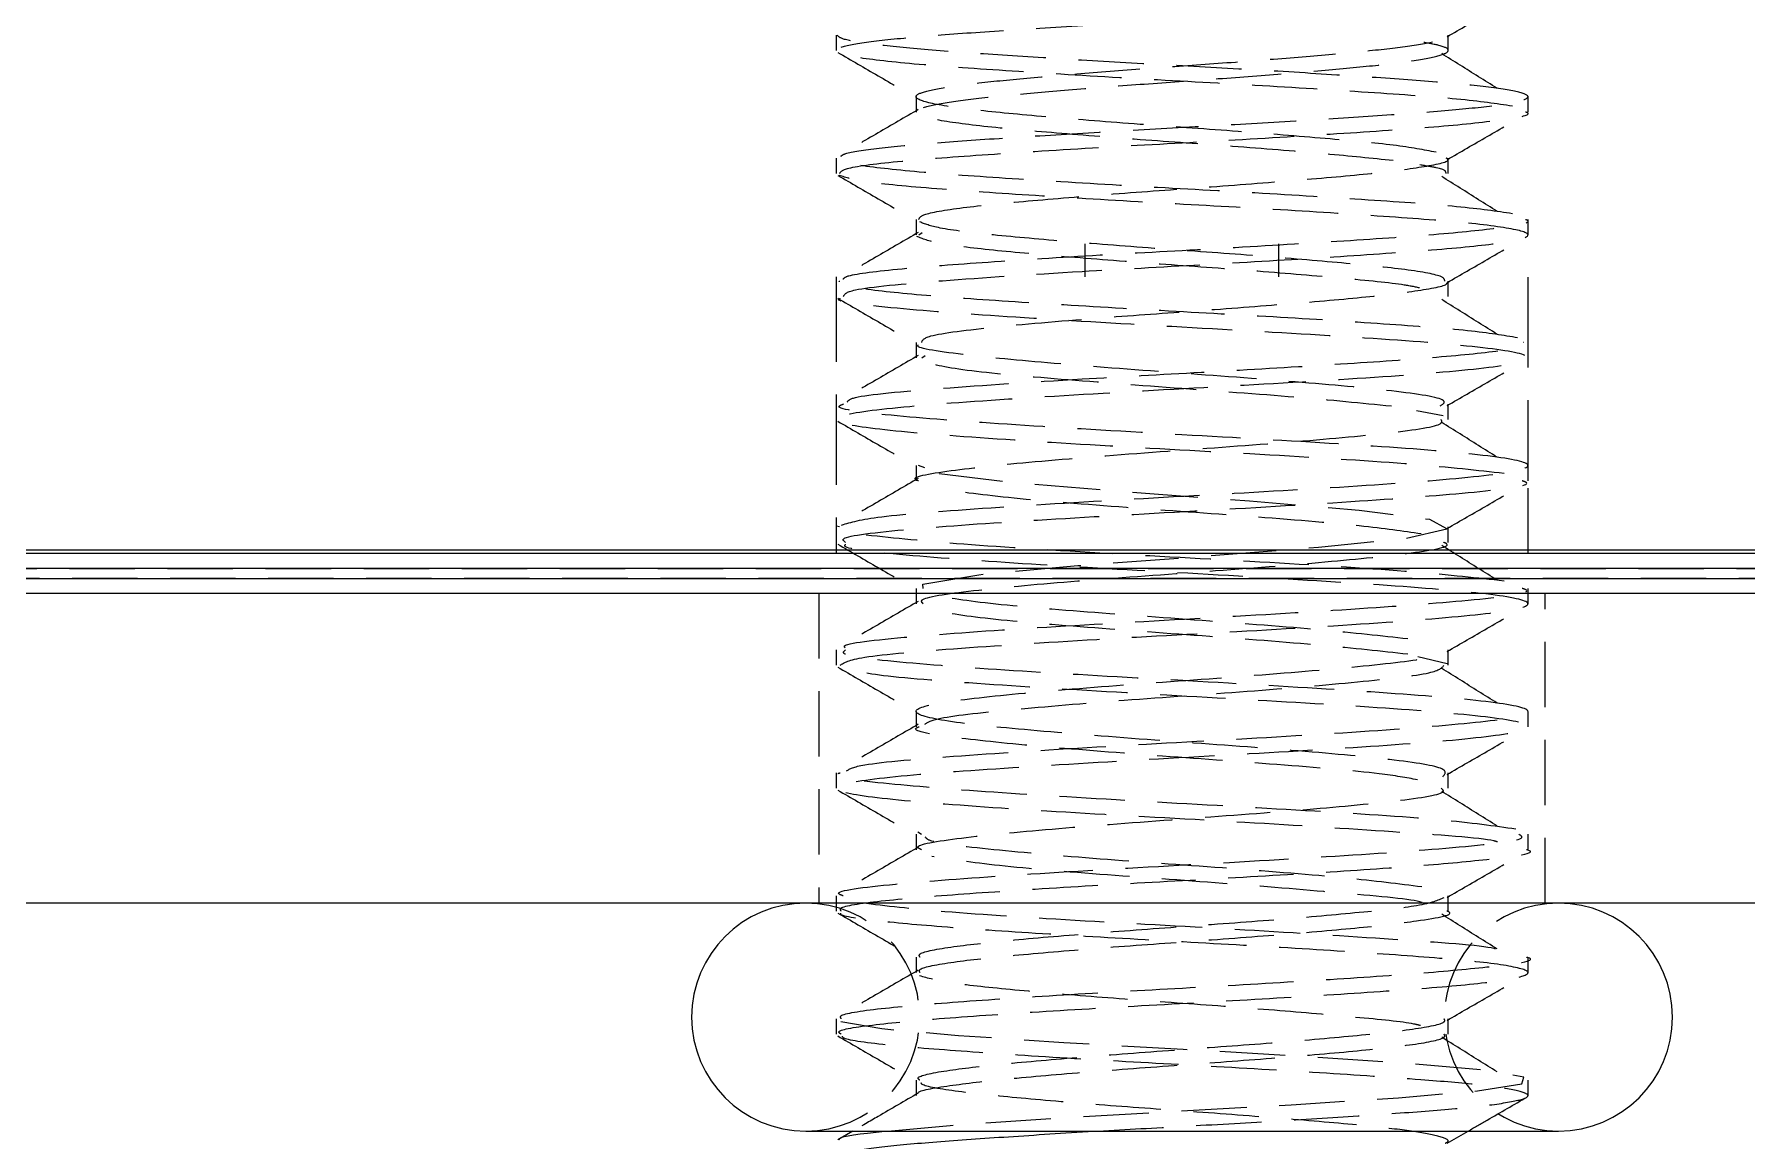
# Model space of a CAD drawing. Header units: feet. Extents: x 873 to 1463, y 2730 to 2935.
# Drawn here: x 1298.83 to 1305.38, y 2841.57 to 2845.8 of the extents above; entities that cross this region are included whole.
import ezdxf

# ---------------------------------------------------------------- set-up
doc = ezdxf.new("R2010")
doc.units = ezdxf.units.FT
doc.header["$MEASUREMENT"] = 0
doc.linetypes.add('HIDDEN', pattern=[0.375, 0.25, -0.125])

msp = doc.modelspace()

# ---------------------------------------------------------------- linework, layer by layer
at = {"color": 7, "linetype": 'HIDDEN', "lineweight": 0}
for p, q in [((1301.8936, 2845.7999), (1301.8936, 2845.7412)), ((1304.2341, 2845.7411), (1304.2341, 2845.7999)), ((1302.1991, 2845.5647), (1302.1991, 2845.5059)), ((1304.5396, 2845.506), (1304.5396, 2845.5648)), ((1301.8936, 2845.3296), (1301.8936, 2845.2708)), ((1304.2341, 2845.2707), (1304.2341, 2845.3295)), ((1302.1991, 2845.0943), (1302.1991, 2845.0355)), ((1304.5396, 2845.0356), (1304.5396, 2845.0944)), ((1302.2097, 2845.0356), (1302.2222, 2845.045)), ((1302.8462, 2844.875), (1302.8462, 2845.002)), ((1303.5871, 2844.875), (1303.5871, 2845.002)), ((1301.8936, 2844.875), (1301.8936, 2844.8592)), ((1301.8936, 2844.8592), (1301.8936, 2844.8005)), ((1304.2341, 2844.8003), (1304.2341, 2844.8591)), ((1304.5396, 2844.624), (1304.5396, 2844.875)), ((1301.8936, 2844.8005), (1301.8936, 2844.3888)), ((1302.1991, 2844.6239), (1302.1991, 2844.5651)), ((1304.5396, 2844.5651), (1304.5396, 2844.624)), ((1302.2211, 2844.5652), (1302.2345, 2844.5747)), ((1304.5396, 2844.1535), (1304.5396, 2844.5651)), ((1301.8936, 2844.3888), (1301.8936, 2844.3298)), ((1304.2155, 2844.344), (1304.1133, 2844.3626)), ((1304.2341, 2844.3299), (1304.2341, 2844.3887)), ((1301.8936, 2844.3298), (1301.8936, 2843.9182)), ((1302.1991, 2844.1535), (1302.1991, 2844.0947)), ((1302.2325, 2844.1441), (1302.2092, 2844.1534)), ((1304.5396, 2844.0949), (1304.5396, 2844.1535)), ((1304.5396, 2843.8166), (1304.5396, 2844.0949)), ((1301.8936, 2843.9182), (1301.8936, 2843.8595)), ((1301.9066, 2843.9182), (1301.8951, 2843.9218)), ((1304.2341, 2843.8595), (1304.2341, 2843.9183)), ((1301.8936, 2843.8595), (1301.8936, 2843.8166)), ((1296.3369, 2843.76), (1310.0964, 2843.76)), ((1310.0964, 2843.7211), (1296.3369, 2843.7211)), ((1302.1991, 2843.6831), (1302.1991, 2843.6243)), ((1304.5396, 2843.6242), (1304.5396, 2843.6832)), ((1301.8274, 2843.6645), (1301.8274, 2842.4791)), ((1304.6058, 2842.4791), (1304.6058, 2843.6645)), ((1301.8936, 2843.4479), (1301.8936, 2843.3892)), ((1304.2305, 2843.3952), (1304.1181, 2843.422)), ((1304.2341, 2843.3891), (1304.2341, 2843.4479)), ((1302.1991, 2843.2127), (1302.1991, 2843.1539)), ((1304.5396, 2843.1539), (1304.5396, 2843.2126)), ((1301.8936, 2842.9776), (1301.8936, 2842.9186)), ((1304.2341, 2842.9187), (1304.2341, 2842.9775)), ((1302.1991, 2842.7423), (1302.1991, 2842.6835)), ((1302.2202, 2842.7422), (1302.2065, 2842.7511)), ((1304.5396, 2842.6835), (1304.5396, 2842.7423)), ((1301.8936, 2842.507), (1301.8936, 2842.4483)), ((1304.2341, 2842.4483), (1304.2341, 2842.5071)), ((1302.1991, 2842.2719), (1302.1991, 2842.2131)), ((1304.5396, 2842.2131), (1304.5396, 2842.2719)), ((1301.8936, 2842.0367), (1301.8936, 2841.9778)), ((1304.2341, 2841.9779), (1304.2341, 2842.0367)), ((1302.1991, 2841.8015), (1302.1991, 2841.7427)), ((1304.5396, 2841.7426), (1304.5396, 2841.8014))]:
    msp.add_line(p, q, dxfattribs=at)
at = {"color": 6}
msp.add_line((1194.7133, 2843.8304), (1411.7199, 2843.8304), dxfattribs=at)
at = {"color": 7, "linetype": 'Continuous', "lineweight": 15}
for p, q in [((1296.3369, 2843.8304), (1310.0964, 2843.8304)), ((1310.0964, 2843.8166), (1296.3369, 2843.8166)), ((1310.0964, 2843.76), (1296.3369, 2843.76)), ((1296.3369, 2843.7211), (1310.0964, 2843.7211)), ((1294.474, 2843.6645), (1311.9592, 2843.6645)), ((1310.3927, 2842.4791), (1296.0405, 2842.4791)), ((1301.7772, 2841.607), (1304.6561, 2841.607)), ((1301.9578, 2841.607), (1301.9001, 2841.5735)), ((1304.2304, 2841.5601), (1304.3111, 2841.607))]:
    msp.add_line(p, q, dxfattribs=at)
at = {"color": 7, "linetype": 'HIDDEN', "lineweight": 0, "flags": 128}
for points in [[(1302.2266, 2843.6831), (1302.2255, 2843.6999), (1302.4391, 2843.7358), (1302.8185, 2843.7706), (1303.2839, 2843.8055), (1303.7384, 2843.8413), (1304.0753, 2843.8756), (1304.2297, 2843.9116), (1304.1637, 2843.9463), (1303.8938, 2843.9812), (1303.4744, 2844.017), (1303.0047, 2844.0514), (1302.5746, 2844.0873), (1302.2878, 2844.122), (1302.2878, 2844.122)], [(1302.0919, 2841.607), (1302.3293, 2841.6287), (1302.7236, 2841.6553), (1303.1779, 2841.6818), (1303.6344, 2841.7078), (1304.0443, 2841.7347), (1304.3471, 2841.7603), (1304.5157, 2841.7875), (1304.5232, 2841.813), (1304.3693, 2841.8401), (1304.0776, 2841.8658), (1303.676, 2841.8926), (1303.2206, 2841.9189), (1302.7649, 2841.9451), (1302.3617, 2841.9719), (1302.0679, 2841.9976), (1301.9113, 2842.0247), (1301.9113, 2842.0247)]]:
    msp.add_lwpolyline(points, dxfattribs=at)
at = {"color": 7, "linetype": 'Continuous', "lineweight": 15}
for centre, start, end in [((1301.7772, 2842.043), 90, 270), ((1304.6561, 2842.043), 270, 90)]:
    msp.add_arc(centre, 0.4361, start, end, dxfattribs=at)
at = {"color": 7, "linetype": 'HIDDEN', "lineweight": 0}
for centre, start, end in [((1301.7772, 2842.043), 270, 90), ((1304.6561, 2842.043), 90, 270)]:
    msp.add_arc(centre, 0.4361, start, end, dxfattribs=at)
for points, knots in [([(1304.4807, 2845.5282), (1304.4191, 2845.5374), (1304.2968, 2845.5555), (1303.9384, 2845.5804), (1303.5047, 2845.6083), (1303.0302, 2845.6331), (1302.5815, 2845.6608), (1302.2089, 2845.6862), (1301.9605, 2845.713), (1301.8744, 2845.7374), (1301.9163, 2845.7586), (1302.0442, 2845.7793), (1302.2536, 2845.7988), (1302.5294, 2845.8179), (1302.8529, 2845.8386), (1303.2018, 2845.858), (1303.5516, 2845.8772), (1303.8782, 2845.8979), (1304.1588, 2845.9173), (1304.3744, 2845.9365), (1304.5096, 2845.9572), (1304.5549, 2845.9765), (1304.508, 2845.9959), (1304.3713, 2846.0166), (1304.1544, 2846.0358), (1303.8728, 2846.0552), (1303.5456, 2846.0759), (1303.1956, 2846.095), (1302.847, 2846.1145), (1302.5241, 2846.1352), (1302.2493, 2846.1543), (1302.0412, 2846.1738), (1301.9149, 2846.1945), (1301.8789, 2846.2136), (1301.9351, 2846.2332), (1302.0805, 2846.2538), (1302.3047, 2846.2728), (1302.5919, 2846.2925), (1302.9225, 2846.3131), (1303.2735, 2846.3321), (1303.6206, 2846.3518), (1303.9395, 2846.3725), (1304.2084, 2846.3914), (1304.4088, 2846.4111), (1304.5262, 2846.4318), (1304.5528, 2846.4506), (1304.4873, 2846.4705), (1304.3333, 2846.4911), (1304.1019, 2846.5099), (1303.8094, 2846.5298), (1303.4755, 2846.5504), (1303.1239, 2846.5692), (1302.7784, 2846.5891), (1302.464, 2846.6097), (1302.2, 2846.6285), (1302.0126, 2846.6484), (1301.9138, 2846.6644), (1301.9104, 2846.6728), (1301.9096, 2846.6747)], [0, 0, 0, 0, 0.02315, 0.045863, 0.069054, 0.091764, 0.114919, 0.13772, 0.160763, 0.18374, 0.200846, 0.218298, 0.235493, 0.252612, 0.270064, 0.287245, 0.304377, 0.321831, 0.338997, 0.356143, 0.373597, 0.390748, 0.40791, 0.425363, 0.4425, 0.459676, 0.477129, 0.494252, 0.511442, 0.528894, 0.546005, 0.563209, 0.58066, 0.597758, 0.614976, 0.632425, 0.649512, 0.666743, 0.68419, 0.701266, 0.71851, 0.735954, 0.753021, 0.770278, 0.787719, 0.804776, 0.822045, 0.839483, 0.856532, 0.873812, 0.891247, 0.908288, 0.92558, 0.94301, 0.960045, 0.977348, 0.994773, 1, 1, 1, 1]), ([(1304.2304, 2845.7938), (1304.2814, 2845.8234), (1304.3835, 2845.8827), (1304.4856, 2845.9419), (1304.5366, 2845.9715)], [0, 0, 0, 0, 0.499893, 1, 1, 1, 1]), ([(1301.9115, 2845.337), (1301.9156, 2845.3403), (1301.9278, 2845.3502), (1302.047, 2845.3677), (1302.2528, 2845.3871), (1302.5296, 2845.4063), (1302.8529, 2845.427), (1303.2018, 2845.4464), (1303.5516, 2845.4656), (1303.8782, 2845.4863), (1304.1588, 2845.5057), (1304.3744, 2845.5249), (1304.5096, 2845.5456), (1304.5549, 2845.5649), (1304.508, 2845.5842), (1304.3713, 2845.6049), (1304.1544, 2845.6242), (1303.8728, 2845.6436), (1303.5456, 2845.6643), (1303.1956, 2845.6834), (1302.847, 2845.7029), (1302.5242, 2845.7236), (1302.249, 2845.7427), (1302.0426, 2845.7622), (1301.9143, 2845.7822), (1301.9031, 2845.7943), (1301.8979, 2845.7999)], [0, 0, 0, 0, 0.022223, 0.065415, 0.107973, 0.150343, 0.193539, 0.236062, 0.278465, 0.321662, 0.364149, 0.406587, 0.449785, 0.492234, 0.534709, 0.577907, 0.620321, 0.662832, 0.706028, 0.748408, 0.790956, 0.834149, 0.876498, 0.919079, 0.96227, 1, 1, 1, 1]), ([(1304.1888, 2845.3518), (1304.1414, 2845.3609), (1304.0474, 2845.3791), (1303.7717, 2845.404), (1303.4382, 2845.4319), (1303.0732, 2845.4567), (1302.7282, 2845.4844), (1302.4416, 2845.5098), (1302.2506, 2845.5366), (1302.1844, 2845.561), (1302.2166, 2845.5822), (1302.3149, 2845.6029), (1302.476, 2845.6223), (1302.6881, 2845.6415), (1302.9369, 2845.6622), (1303.2052, 2845.6816), (1303.4743, 2845.7008), (1303.7253, 2845.7215), (1303.9414, 2845.7409), (1304.1062, 2845.7601), (1304.2139, 2845.7808), (1304.2272, 2845.7936), (1304.2338, 2845.7999)], [0, 0, 0, 0, 0.059272, 0.117421, 0.176798, 0.234939, 0.294224, 0.352599, 0.411594, 0.470421, 0.514216, 0.558898, 0.602921, 0.646748, 0.691433, 0.735419, 0.779281, 0.823968, 0.867916, 0.911814, 0.956502, 1, 1, 1, 1]), ([(1301.9, 2845.734), (1301.9513, 2845.7043), (1302.0538, 2845.6448), (1302.1563, 2845.5852), (1302.2075, 2845.5554)], [0, 0, 0, 0, 0.500298, 1, 1, 1, 1]), ([(1304.0238, 2845.32), (1303.9423, 2845.3284), (1303.7777, 2845.3453), (1303.4366, 2845.3731), (1303.0736, 2845.398), (1302.7281, 2845.4256), (1302.4417, 2845.451), (1302.2506, 2845.4778), (1302.1844, 2845.5022), (1302.2166, 2845.5234), (1302.3149, 2845.5441), (1302.476, 2845.5635), (1302.6881, 2845.5827), (1302.9369, 2845.6034), (1303.2052, 2845.6228), (1303.4742, 2845.642), (1303.7254, 2845.6627), (1303.9412, 2845.6821), (1304.1069, 2845.7013), (1304.2114, 2845.722), (1304.2442, 2845.7413), (1304.2194, 2845.7583), (1304.1562, 2845.7695), (1304.1313, 2845.7739)], [0, 0, 0, 0, 0.057364, 0.11594, 0.173296, 0.231781, 0.289368, 0.347567, 0.4056, 0.448803, 0.492882, 0.536311, 0.579547, 0.623628, 0.667021, 0.71029, 0.754374, 0.797729, 0.841034, 0.885119, 0.928436, 0.971779, 1, 1, 1, 1]), ([(1304.4217, 2845.5967), (1304.3744, 2845.6262), (1304.2796, 2845.6853), (1304.1856, 2845.7444), (1304.1386, 2845.7739)], [0, 0, 0, 0, 0.500047, 1, 1, 1, 1]), ([(1302.2075, 2845.5153), (1302.1563, 2845.4855), (1302.0539, 2845.426), (1301.9514, 2845.3665), (1301.9001, 2845.3367)], [0, 0, 0, 0, 0.499708, 1, 1, 1, 1]), ([(1301.9073, 2845.2708), (1301.9113, 2845.2775), (1301.9205, 2845.2927), (1302.1248, 2845.3184), (1302.4617, 2845.3432), (1302.8938, 2845.371), (1303.3669, 2845.396), (1303.8189, 2845.4234), (1304.2023, 2845.4492), (1304.4492, 2845.4757), (1304.5584, 2845.4949), (1304.5329, 2845.5048), (1304.5298, 2845.506)], [0, 0, 0, 0, 0.086822, 0.199947, 0.310777, 0.423979, 0.534946, 0.647847, 0.759409, 0.87164, 0.984083, 1, 1, 1, 1]), ([(1304.2304, 2845.3234), (1304.2814, 2845.353), (1304.3835, 2845.4123), (1304.4856, 2845.4715), (1304.5366, 2845.5011)], [0, 0, 0, 0, 0.499893, 1, 1, 1, 1]), ([(1304.4807, 2845.1166), (1304.4191, 2845.1257), (1304.2969, 2845.1439), (1303.9384, 2845.1688), (1303.5047, 2845.1967), (1303.03, 2845.2215), (1302.5821, 2845.2492), (1302.2068, 2845.2746), (1301.9687, 2845.3014), (1301.8771, 2845.3198), (1301.8961, 2845.329), (1301.8973, 2845.3296)], [0, 0, 0, 0, 0.124932, 0.247508, 0.372662, 0.495221, 0.62018, 0.74323, 0.867582, 0.991582, 1, 1, 1, 1]), ([(1302.2095, 2845.0944), (1302.2126, 2845.101), (1302.2197, 2845.1163), (1302.3769, 2845.142), (1302.636, 2845.1668), (1302.9684, 2845.1946), (1303.3322, 2845.2196), (1303.6798, 2845.247), (1303.9747, 2845.2727), (1304.1645, 2845.2993), (1304.2485, 2845.3185), (1304.229, 2845.3283), (1304.2267, 2845.3295)], [0, 0, 0, 0, 0.087229, 0.200358, 0.311184, 0.42439, 0.535353, 0.648258, 0.759818, 0.87205, 0.984495, 1, 1, 1, 1]), ([(1301.9, 2845.2636), (1301.9513, 2845.2339), (1302.0538, 2845.1744), (1302.1563, 2845.1148), (1302.2075, 2845.085)], [0, 0, 0, 0, 0.500297, 1, 1, 1, 1]), ([(1301.9222, 2844.8005), (1301.9254, 2844.8088), (1301.9328, 2844.8287), (1302.2731, 2844.8605), (1302.7722, 2844.8935), (1303.2945, 2844.9219), (1303.7543, 2844.9487), (1304.1486, 2844.9752), (1304.4289, 2845.001), (1304.5597, 2845.0283), (1304.5261, 2845.0533), (1304.3324, 2845.0812), (1304.0006, 2845.106), (1303.5746, 2845.1337), (1303.1028, 2845.1589), (1302.6454, 2845.1861), (1302.261, 2845.2121), (1301.9862, 2845.2378), (1301.9315, 2845.2551), (1301.9049, 2845.2635)], [0, 0, 0, 0, 0.054405, 0.130093, 0.20602, 0.262608, 0.319802, 0.376826, 0.433575, 0.490954, 0.547383, 0.604929, 0.661271, 0.718793, 0.775282, 0.832588, 0.889455, 0.946359, 1, 1, 1, 1]), ([(1304.2265, 2845.2708), (1304.2257, 2845.2781), (1304.2244, 2845.2887), (1304.1494, 2845.2998), (1304.1262, 2845.3033)], [0, 0, 0, 0, 0.690257, 1, 1, 1, 1]), ([(1304.4217, 2845.1263), (1304.3744, 2845.1558), (1304.2796, 2845.2149), (1304.1856, 2845.274), (1304.1386, 2845.3035)], [0, 0, 0, 0, 0.500047, 1, 1, 1, 1]), ([(1301.9203, 2844.8667), (1301.924, 2844.8709), (1301.9353, 2844.8837), (1302.127, 2844.9068), (1302.4611, 2844.9316), (1302.894, 2844.9594), (1303.3669, 2844.9844), (1303.819, 2845.0118), (1304.2023, 2845.0375), (1304.4492, 2845.0641), (1304.5584, 2845.0833), (1304.5329, 2845.0932), (1304.5298, 2845.0944)], [0, 0, 0, 0, 0.056353, 0.173253, 0.287781, 0.40476, 0.519429, 0.636098, 0.751381, 0.867357, 0.983552, 1, 1, 1, 1]), ([(1304.2214, 2844.8591), (1304.2205, 2844.8651), (1304.2185, 2844.8797), (1304.072, 2844.9048), (1303.8203, 2844.9296), (1303.4917, 2844.9573), (1303.1291, 2844.9825), (1302.7773, 2845.0097), (1302.4819, 2845.0357), (1302.274, 2845.0609), (1302.2328, 2845.0776), (1302.2135, 2845.0854)], [0, 0, 0, 0, 0.081716, 0.199406, 0.314623, 0.432262, 0.547781, 0.664978, 0.781273, 0.897644, 1, 1, 1, 1]), ([(1302.2075, 2845.0449), (1302.1563, 2845.0151), (1302.0539, 2844.9555), (1301.9514, 2844.8961), (1301.9001, 2844.8663)], [0, 0, 0, 0, 0.499708, 1, 1, 1, 1]), ([(1304.1246, 2844.833), (1304.1041, 2844.8372), (1304.0403, 2844.8504), (1303.8155, 2844.8708), (1303.493, 2844.8985), (1303.1288, 2844.9237), (1302.7775, 2844.9509), (1302.4814, 2844.9769), (1302.2667, 2845.0032), (1302.2237, 2845.0211), (1302.2021, 2845.03)], [0, 0, 0, 0, 0.062931, 0.195342, 0.330537, 0.463295, 0.597982, 0.731632, 0.865369, 1, 1, 1, 1]), ([(1304.2304, 2844.853), (1304.2814, 2844.8826), (1304.3835, 2844.9419), (1304.4856, 2845.0011), (1304.5366, 2845.0307)], [0, 0, 0, 0, 0.499893, 1, 1, 1, 1]), ([(1304.5, 2844.6421), (1304.4462, 2844.6512), (1304.3396, 2844.6694), (1303.9987, 2844.6944), (1303.5752, 2844.7221), (1303.1023, 2844.7473), (1302.6467, 2844.7745), (1302.2564, 2844.8005), (1301.9974, 2844.8267), (1301.8794, 2844.8468), (1301.9031, 2844.8574), (1301.9073, 2844.8592)], [0, 0, 0, 0, 0.122796, 0.243024, 0.365769, 0.48631, 0.608595, 0.729942, 0.851369, 0.973603, 1, 1, 1, 1]), ([(1304.4482, 2844.1227), (1304.3462, 2844.1343), (1304.1415, 2844.1575), (1303.5636, 2844.1936), (1302.9287, 2844.2275), (1302.3521, 2844.2639), (1301.9639, 2844.2983), (1301.8455, 2844.3333), (1302.0243, 2844.3693), (1302.4614, 2844.4032), (1303.061, 2844.4397), (1303.6949, 2844.474), (1304.2252, 2844.509), (1304.5369, 2844.545), (1304.5635, 2844.5789), (1304.2989, 2844.6154), (1303.799, 2844.6497), (1303.176, 2844.6848), (1302.5537, 2844.7207), (1302.1042, 2844.7545), (1301.8817, 2844.78), (1301.9074, 2844.7924), (1301.909, 2844.7932)], [0, 0, 0, 0, 0.052332, 0.105069, 0.157129, 0.209958, 0.262165, 0.314526, 0.367238, 0.419303, 0.472143, 0.52433, 0.576722, 0.629407, 0.681477, 0.734328, 0.786495, 0.838919, 0.891575, 0.943653, 0.996511, 1, 1, 1, 1]), ([(1301.9, 2844.7932), (1301.9513, 2844.7635), (1302.0538, 2844.704), (1302.1563, 2844.6444), (1302.2075, 2844.6146)], [0, 0, 0, 0, 0.500298, 1, 1, 1, 1]), ([(1302.221, 2844.624), (1302.2234, 2844.6323), (1302.2291, 2844.6522), (1302.491, 2844.6841), (1302.8748, 2844.7171), (1303.2767, 2844.7455), (1303.6295, 2844.7723), (1303.9357, 2844.7988), (1304.1402, 2844.8245), (1304.2377, 2844.8434), (1304.2279, 2844.8525), (1304.2275, 2844.8529)], [0, 0, 0, 0, 0.110577, 0.263822, 0.417553, 0.532123, 0.647924, 0.763379, 0.878275, 0.994453, 1, 1, 1, 1]), ([(1304.4217, 2844.6558), (1304.3744, 2844.6854), (1304.2796, 2844.7445), (1304.1856, 2844.8036), (1304.1386, 2844.8331)], [0, 0, 0, 0, 0.500047, 1, 1, 1, 1]), ([(1301.9362, 2844.3965), (1301.94, 2844.4023), (1301.9514, 2844.4196), (1302.2762, 2844.4489), (1302.7716, 2844.4819), (1303.2948, 2844.5103), (1303.7537, 2844.5371), (1304.1507, 2844.5636), (1304.4214, 2844.5893), (1304.549, 2844.6104), (1304.5277, 2844.6215), (1304.523, 2844.624)], [0, 0, 0, 0, 0.076921, 0.231073, 0.385713, 0.500965, 0.617451, 0.73359, 0.84917, 0.966032, 1, 1, 1, 1]), ([(1304.2039, 2844.3824), (1304.2147, 2844.3891), (1304.244, 2844.4074), (1304.0429, 2844.439), (1303.6661, 2844.4733), (1303.185, 2844.5084), (1302.7064, 2844.5443), (1302.3629, 2844.5781), (1302.1913, 2844.6028), (1302.2078, 2844.6145), (1302.2078, 2844.6146)], [0, 0, 0, 0, 0.089104, 0.24187, 0.392654, 0.544183, 0.696384, 0.846909, 0.999697, 1, 1, 1, 1]), ([(1302.2075, 2844.5745), (1302.1563, 2844.5447), (1302.0539, 2844.4851), (1301.9514, 2844.4257), (1301.9001, 2844.3959)], [0, 0, 0, 0, 0.499708, 1, 1, 1, 1]), ([(1304.0176, 2844.38), (1303.9029, 2844.3915), (1303.6729, 2844.4146), (1303.1814, 2844.4496), (1302.7142, 2844.4855), (1302.3358, 2844.5195), (1302.2506, 2844.5436), (1302.2077, 2844.5557)], [0, 0, 0, 0, 0.198968, 0.398921, 0.599759, 0.798386, 1, 1, 1, 1]), ([(1304.2304, 2844.3826), (1304.2814, 2844.4122), (1304.3835, 2844.4715), (1304.4856, 2844.5307), (1304.5366, 2844.5603)], [0, 0, 0, 0, 0.499893, 1, 1, 1, 1]), ([(1301.9147, 2843.9258), (1301.9501, 2843.9365), (1302.0249, 2843.959), (1302.466, 2843.9916), (1303.0598, 2844.028), (1303.6952, 2844.0624), (1304.2251, 2844.0974), (1304.5369, 2844.1334), (1304.5635, 2844.1673), (1304.2989, 2844.2038), (1303.7991, 2844.2381), (1303.1755, 2844.2732), (1302.5553, 2844.3091), (1302.0982, 2844.3429), (1301.8749, 2844.3709), (1301.9139, 2844.3857), (1301.9222, 2844.3888)], [0, 0, 0, 0, 0.067695, 0.143101, 0.219632, 0.295214, 0.371094, 0.447399, 0.522814, 0.599358, 0.674913, 0.75084, 0.827102, 0.902528, 0.979082, 1, 1, 1, 1]), ([(1304.4217, 2844.1854), (1304.3744, 2844.215), (1304.2796, 2844.2741), (1304.1856, 2844.3332), (1304.1386, 2844.3627)], [0, 0, 0, 0, 0.500047, 1, 1, 1, 1]), ([(1301.9, 2844.3228), (1301.9513, 2844.293), (1302.0538, 2844.2336), (1302.1563, 2844.174), (1302.2075, 2844.1442)], [0, 0, 0, 0, 0.500298, 1, 1, 1, 1]), ([(1302.209, 2844.0947), (1302.2058, 2844.0958), (1302.1702, 2844.1087), (1302.3138, 2844.1342), (1302.6321, 2844.168), (1303.0975, 2844.2045), (1303.5858, 2844.2388), (1303.9862, 2844.2738), (1304.2186, 2844.3049), (1304.2105, 2844.3232), (1304.2075, 2844.3299)], [0, 0, 0, 0, 0.014826, 0.165045, 0.313411, 0.463998, 0.612712, 0.762015, 0.912156, 1, 1, 1, 1]), ([(1302.2075, 2844.1041), (1302.1563, 2844.0743), (1302.0539, 2844.0147), (1301.9514, 2843.9553), (1301.9001, 2843.9255)], [0, 0, 0, 0, 0.499708, 1, 1, 1, 1]), ([(1301.9293, 2843.8595), (1301.9222, 2843.8651), (1301.9005, 2843.8822), (1302.1757, 2843.9124), (1302.6776, 2843.947), (1303.3087, 2843.9817), (1303.9222, 2844.018), (1304.3609, 2844.0517), (1304.567, 2844.0786), (1304.5239, 2844.0926), (1304.5169, 2844.0949)], [0, 0, 0, 0, 0.072698, 0.223189, 0.372123, 0.521204, 0.671584, 0.819961, 0.970498, 1, 1, 1, 1]), ([(1304.2304, 2843.9122), (1304.2814, 2843.9418), (1304.3835, 2844.001), (1304.4856, 2844.0603), (1304.5366, 2844.0899)], [0, 0, 0, 0, 0.499893, 1, 1, 1, 1]), ([(1304.131, 2843.8917), (1304.0615, 2843.9019), (1303.9124, 2843.9237), (1303.4822, 2843.9584), (1302.9978, 2843.9923), (1302.5424, 2844.0287), (1302.3724, 2844.0517), (1302.2878, 2844.0632)], [0, 0, 0, 0, 0.179761, 0.385914, 0.589411, 0.795926, 1, 1, 1, 1]), ([(1304.4482, 2843.7111), (1304.3463, 2843.7226), (1304.1417, 2843.7459), (1303.5627, 2843.782), (1302.9319, 2843.8159), (1302.34, 2843.8523), (1302.1188, 2843.8753), (1302.0089, 2843.8868)], [0, 0, 0, 0, 0.199614, 0.400773, 0.599351, 0.800862, 1, 1, 1, 1]), ([(1304.4217, 2843.715), (1304.3744, 2843.7446), (1304.2796, 2843.8037), (1304.1856, 2843.8628), (1304.1386, 2843.8923)], [0, 0, 0, 0, 0.500047, 1, 1, 1, 1]), ([(1301.9, 2843.8524), (1301.9513, 2843.8226), (1302.0538, 2843.7632), (1302.1563, 2843.7036), (1302.2075, 2843.6738)], [0, 0, 0, 0, 0.500298, 1, 1, 1, 1]), ([(1301.9088, 2843.3892), (1301.9244, 2843.3995), (1301.9578, 2843.4214), (1302.3472, 2843.4544), (1302.9142, 2843.4909), (1303.555, 2843.5247), (1304.1195, 2843.5609), (1304.4891, 2843.5956), (1304.5842, 2843.6302), (1304.3832, 2843.6666), (1303.9287, 2843.7004), (1303.3227, 2843.7367), (1302.6879, 2843.7713), (1302.1877, 2843.806), (1301.9163, 2843.8338), (1301.9274, 2843.8488), (1301.9299, 2843.8521)], [0, 0, 0, 0, 0.066636, 0.142246, 0.218704, 0.294066, 0.370444, 0.446163, 0.521807, 0.598242, 0.673601, 0.75001, 0.82569, 0.901371, 0.977779, 1, 1, 1, 1]), ([(1302.2266, 2843.6244), (1302.2212, 2843.6299), (1302.2046, 2843.647), (1302.4161, 2843.6772), (1302.8021, 2843.7118), (1303.2875, 2843.7465), (1303.7592, 2843.7828), (1304.0966, 2843.8165), (1304.2551, 2843.8434), (1304.222, 2843.8573), (1304.2166, 2843.8596)], [0, 0, 0, 0, 0.0724562, 0.2230023, 0.3719843, 0.5211133, 0.6715476, 0.8199695, 0.9705623, 1, 1, 1, 1]), ([(1301.9287, 2843.4553), (1301.926, 2843.4585), (1301.9133, 2843.4731), (1302.1799, 2843.5008), (1302.6765, 2843.5354), (1303.309, 2843.5701), (1303.9221, 2843.6064), (1304.3609, 2843.6401), (1304.567, 2843.667), (1304.5239, 2843.681), (1304.5169, 2843.6832)], [0, 0, 0, 0, 0.041944, 0.197426, 0.3513, 0.505325, 0.660692, 0.81399, 0.969519, 1, 1, 1, 1]), ([(1302.2075, 2843.6337), (1302.1563, 2843.6039), (1302.0539, 2843.5443), (1301.9514, 2843.4849), (1301.9001, 2843.4551)], [0, 0, 0, 0, 0.499708, 1, 1, 1, 1]), ([(1304.0803, 2843.4899), (1303.9784, 2843.5012), (1303.7733, 2843.5241), (1303.2945, 2843.5602), (1302.816, 2843.5949), (1302.405, 2843.6297), (1302.287, 2843.6536), (1302.2277, 2843.6656)], [0, 0, 0, 0, 0.198549, 0.399875, 0.599275, 0.798674, 1, 1, 1, 1]), ([(1304.2304, 2843.4418), (1304.2814, 2843.4714), (1304.3835, 2843.5306), (1304.4856, 2843.5898), (1304.5366, 2843.6195)], [0, 0, 0, 0, 0.499893, 1, 1, 1, 1]), ([(1304.0803, 2843.4311), (1303.9784, 2843.4424), (1303.7733, 2843.4653), (1303.2945, 2843.5014), (1302.816, 2843.5361), (1302.405, 2843.5709), (1302.287, 2843.5948), (1302.2277, 2843.6068)], [0, 0, 0, 0, 0.198549, 0.399875, 0.599275, 0.798674, 1, 1, 1, 1]), ([(1301.9327, 2842.9853), (1301.9461, 2842.993), (1301.9799, 2843.0124), (1302.3497, 2843.0428), (1302.9135, 2843.0793), (1303.5552, 2843.1131), (1304.1195, 2843.1493), (1304.4892, 2843.184), (1304.5842, 2843.2186), (1304.3832, 2843.2549), (1303.9288, 2843.2888), (1303.3225, 2843.3251), (1302.689, 2843.3597), (1302.1837, 2843.3944), (1301.9031, 2843.4247), (1301.9227, 2843.4421), (1301.9293, 2843.4479)], [0, 0, 0, 0, 0.0499032, 0.1255546, 0.2020547, 0.2774572, 0.3538774, 0.4296374, 0.505323, 0.5817997, 0.6572, 0.7336499, 0.8093718, 0.8850935, 0.9615434, 1, 1, 1, 1]), ([(1304.2137, 2842.9628), (1304.224, 2842.9741), (1304.2446, 2842.997), (1303.9961, 2843.0329), (1303.5942, 2843.0679), (1303.1064, 2843.1023), (1302.6441, 2843.1388), (1302.3045, 2843.1726), (1302.1627, 2843.2087), (1302.2492, 2843.2436), (1302.5445, 2843.2781), (1302.9847, 2843.3145), (1303.4777, 2843.3483), (1303.907, 2843.3845), (1304.1921, 2843.4171), (1304.2099, 2843.4382), (1304.2179, 2843.4478)], [0, 0, 0, 0, 0.071875, 0.144647, 0.216933, 0.289005, 0.361939, 0.433808, 0.506614, 0.57886, 0.650962, 0.723877, 0.795741, 0.86858, 0.940786, 1, 1, 1, 1]), ([(1304.4217, 2843.2446), (1304.3744, 2843.2742), (1304.2796, 2843.3332), (1304.1856, 2843.3923), (1304.1386, 2843.4219)], [0, 0, 0, 0, 0.500047, 1, 1, 1, 1]), ([(1304.4226, 2842.7135), (1304.4184, 2842.7147), (1304.3748, 2842.7276), (1304.033, 2842.7514), (1303.473, 2842.788), (1302.8286, 2842.8219), (1302.2765, 2842.8578), (1301.926, 2842.893), (1301.8543, 2842.9272), (1302.0775, 2842.9637), (1302.5479, 2842.9976), (1303.1619, 2843.0336), (1303.7879, 2843.0686), (1304.291, 2843.103), (1304.561, 2843.1395), (1304.5403, 2843.1733), (1304.2336, 2843.2094), (1303.7069, 2843.2443), (1303.0724, 2843.2787), (1302.4764, 2843.3151), (1302.0287, 2843.348), (1301.9499, 2843.3708), (1301.9121, 2843.3817)], [0, 0, 0, 0, 0.005573, 0.057877, 0.110891, 0.163124, 0.215935, 0.268514, 0.320835, 0.373842, 0.426067, 0.478907, 0.531454, 0.583795, 0.636792, 0.689011, 0.741879, 0.794395, 0.846756, 0.899742, 0.951956, 1, 1, 1, 1]), ([(1301.9, 2843.382), (1301.9513, 2843.3522), (1302.0538, 2843.2928), (1302.1563, 2843.2332), (1302.2075, 2843.2034)], [0, 0, 0, 0, 0.500298, 1, 1, 1, 1]), ([(1302.2332, 2843.1634), (1302.2431, 2843.1705), (1302.2691, 2843.1893), (1302.5505, 2843.2192), (1302.9831, 2843.2557), (1303.4781, 2843.2895), (1303.9069, 2843.3257), (1304.1923, 2843.3583), (1304.21, 2843.3795), (1304.2181, 2843.389)], [0, 0, 0, 0, 0.094808, 0.249723, 0.406383, 0.560786, 0.717282, 0.87242, 1, 1, 1, 1]), ([(1302.2075, 2843.1633), (1302.1563, 2843.1335), (1302.0539, 2843.0739), (1301.9514, 2843.0144), (1301.9001, 2842.9847)], [0, 0, 0, 0, 0.499708, 1, 1, 1, 1]), ([(1304.1168, 2842.9511), (1304.0744, 2842.9588), (1303.9664, 2842.9783), (1303.5882, 2843.0091), (1303.109, 2843.0435), (1302.6399, 2843.08), (1302.3183, 2843.1137), (1302.1717, 2843.1395), (1302.207, 2843.1526), (1302.2108, 2843.154)], [0, 0, 0, 0, 0.112059, 0.285237, 0.457904, 0.632636, 0.804815, 0.979241, 1, 1, 1, 1]), ([(1304.2304, 2842.9714), (1304.2814, 2843.001), (1304.3835, 2843.0602), (1304.4856, 2843.1194), (1304.5366, 2843.149)], [0, 0, 0, 0, 0.499893, 1, 1, 1, 1]), ([(1304.4933, 2842.7619), (1304.4109, 2842.7739), (1304.2466, 2842.7977), (1303.7029, 2842.8327), (1303.0758, 2842.8671), (1302.467, 2842.9036), (1302.0485, 2842.9373), (1301.8579, 2842.9631), (1301.9039, 2842.9762), (1301.9088, 2842.9776)], [0, 0, 0, 0, 0.164105, 0.327118, 0.489651, 0.654121, 0.816197, 0.98038, 1, 1, 1, 1]), ([(1301.9, 2842.9116), (1301.9513, 2842.8818), (1302.0538, 2842.8223), (1302.1563, 2842.7628), (1302.2075, 2842.733)], [0, 0, 0, 0, 0.500298, 1, 1, 1, 1]), ([(1302.2201, 2842.6834), (1302.2139, 2842.6864), (1302.1831, 2842.7009), (1302.3514, 2842.7286), (1302.6996, 2842.7624), (1303.1747, 2842.7984), (1303.6579, 2842.8334), (1304.0348, 2842.8678), (1304.2345, 2842.8974), (1304.2134, 2842.9138), (1304.2072, 2842.9187)], [0, 0, 0, 0, 0.037986, 0.188691, 0.337163, 0.487394, 0.636786, 0.78559, 0.936268, 1, 1, 1, 1]), ([(1304.4217, 2842.7742), (1304.3744, 2842.8037), (1304.2796, 2842.8628), (1304.1856, 2842.9219), (1304.1386, 2842.9515)], [0, 0, 0, 0, 0.500047, 1, 1, 1, 1]), ([(1301.9209, 2842.507), (1301.9128, 2842.5099), (1301.8727, 2842.5245), (1302.0915, 2842.5522), (1302.5443, 2842.586), (1303.1622, 2842.622), (1303.7905, 2842.657), (1304.2805, 2842.6914), (1304.5402, 2842.721), (1304.5128, 2842.7374), (1304.5046, 2842.7423)], [0, 0, 0, 0, 0.038242, 0.18889, 0.337317, 0.487493, 0.636835, 0.785592, 0.936213, 1, 1, 1, 1]), ([(1304.1334, 2842.5408), (1304.0451, 2842.5522), (1303.8674, 2842.5751), (1303.4082, 2842.6116), (1302.9178, 2842.6455), (1302.5007, 2842.6814), (1302.2495, 2842.7103), (1302.2382, 2842.7273), (1302.2345, 2842.7328)], [0, 0, 0, 0, 0.181877, 0.366236, 0.547863, 0.731512, 0.914351, 1, 1, 1, 1]), ([(1302.2075, 2842.6928), (1302.1563, 2842.6631), (1302.0539, 2842.6035), (1301.9514, 2842.544), (1301.9001, 2842.5143)], [0, 0, 0, 0, 0.499708, 1, 1, 1, 1]), ([(1301.9135, 2842.4483), (1301.9101, 2842.4528), (1301.9003, 2842.4658), (1302.0616, 2842.4893), (1302.3659, 2842.5143), (1302.7808, 2842.5417), (1303.2489, 2842.5675), (1303.7116, 2842.5939), (1304.1186, 2842.6208), (1304.4246, 2842.6491), (1304.5832, 2842.6708), (1304.5356, 2842.683), (1304.5336, 2842.6835)], [0, 0, 0, 0, 0.058771, 0.172046, 0.283124, 0.39607, 0.507776, 0.620024, 0.732606, 0.843996, 0.993454, 1, 1, 1, 1]), ([(1304.1352, 2842.4814), (1304.1346, 2842.4816), (1304.1013, 2842.4934), (1303.8423, 2842.5162), (1303.4137, 2842.5528), (1302.9206, 2842.5867), (1302.484, 2842.6227), (1302.3342, 2842.646), (1302.2595, 2842.6577)], [0, 0, 0, 0, 0.0035719, 0.2017756, 0.4026827, 0.600614, 0.8007479, 1, 1, 1, 1]), ([(1304.2304, 2842.5009), (1304.2814, 2842.5306), (1304.3835, 2842.5898), (1304.4856, 2842.649), (1304.5366, 2842.6786)], [0, 0, 0, 0, 0.499893, 1, 1, 1, 1]), ([(1302.2144, 2842.2718), (1302.2118, 2842.2763), (1302.2042, 2842.2893), (1302.3283, 2842.3129), (1302.5624, 2842.3379), (1302.8816, 2842.3653), (1303.2411, 2842.3911), (1303.5987, 2842.4175), (1303.9053, 2842.4444), (1304.1542, 2842.4714), (1304.1963, 2842.4908), (1304.2191, 2842.5012)], [0, 0, 0, 0, 0.060659, 0.176779, 0.290636, 0.406418, 0.520923, 0.635985, 0.751391, 0.865571, 1, 1, 1, 1]), ([(1301.9, 2842.4412), (1301.9513, 2842.4114), (1302.0538, 2842.3519), (1302.1563, 2842.2923), (1302.2075, 2842.2626)], [0, 0, 0, 0, 0.500298, 1, 1, 1, 1]), ([(1301.9123, 2841.9778), (1301.9075, 2841.981), (1301.8894, 2841.9928), (1302.0277, 2842.0147), (1302.3102, 2842.0401), (1302.7135, 2842.0669), (1303.1761, 2842.0935), (1303.6449, 2842.1192), (1304.0595, 2842.1466), (1304.3723, 2842.1716), (1304.5422, 2842.1995), (1304.55, 2842.2242), (1304.3948, 2842.252), (1304.0939, 2842.2772), (1303.6867, 2842.3043), (1303.2206, 2842.3305), (1302.755, 2842.3566), (1302.3432, 2842.3838), (1302.0515, 2842.4089), (1301.9048, 2842.4293), (1301.9112, 2842.4395), (1301.9122, 2842.441)], [0, 0, 0, 0, 0.02112, 0.078538, 0.135114, 0.19224, 0.249258, 0.305936, 0.363295, 0.419672, 0.477183, 0.53349, 0.590962, 0.647433, 0.704676, 0.761542, 0.81837, 0.875637, 0.932087, 0.989569, 1, 1, 1, 1]), ([(1304.4152, 2842.3038), (1304.4132, 2842.3044), (1304.3697, 2842.3167), (1304.0315, 2842.3398), (1303.4724, 2842.3764), (1302.8322, 2842.4103), (1302.2741, 2842.4455), (1302.0845, 2842.4682), (1301.9929, 2842.4791)], [0, 0, 0, 0, 0.009999, 0.209396, 0.4115, 0.610624, 0.811953, 1, 1, 1, 1]), ([(1302.2144, 2842.2131), (1302.2119, 2842.2175), (1302.2043, 2842.2306), (1302.3283, 2842.2541), (1302.5624, 2842.2791), (1302.8815, 2842.3065), (1303.2414, 2842.3323), (1303.5973, 2842.3587), (1303.9103, 2842.3856), (1304.1457, 2842.4139), (1304.2676, 2842.4355), (1304.231, 2842.4478), (1304.2295, 2842.4483)], [0, 0, 0, 0, 0.058842, 0.172122, 0.283194, 0.396144, 0.507848, 0.620095, 0.732679, 0.844065, 0.993526, 1, 1, 1, 1]), ([(1304.4217, 2842.3038), (1304.3744, 2842.3333), (1304.2796, 2842.3924), (1304.1856, 2842.4515), (1304.1386, 2842.4811)], [0, 0, 0, 0, 0.500047, 1, 1, 1, 1]), ([(1301.9135, 2842.0367), (1301.9101, 2842.0411), (1301.9003, 2842.0542), (1302.0616, 2842.0777), (1302.3659, 2842.1027), (1302.7808, 2842.1301), (1303.2489, 2842.1559), (1303.7116, 2842.1823), (1304.1186, 2842.2092), (1304.4246, 2842.2375), (1304.5832, 2842.2591), (1304.5356, 2842.2714), (1304.5336, 2842.2719)], [0, 0, 0, 0, 0.058771, 0.172046, 0.283124, 0.39607, 0.507776, 0.620024, 0.732606, 0.843996, 0.993454, 1, 1, 1, 1]), ([(1302.2075, 2842.2224), (1302.1563, 2842.1927), (1302.0539, 2842.1331), (1301.9514, 2842.0736), (1301.9001, 2842.0439)], [0, 0, 0, 0, 0.499708, 1, 1, 1, 1]), ([(1304.1283, 2842.0107), (1304.1205, 2842.0127), (1304.077, 2842.0235), (1303.885, 2842.042), (1303.5797, 2842.0691), (1303.2195, 2842.0953), (1302.8608, 2842.1214), (1302.5483, 2842.1485), (1302.3081, 2842.1738), (1302.2447, 2842.192), (1302.2127, 2842.2011)], [0, 0, 0, 0, 0.029741, 0.167193, 0.306533, 0.44495, 0.583275, 0.722673, 0.860075, 1, 1, 1, 1]), ([(1304.2304, 2842.0305), (1304.2814, 2842.0602), (1304.3835, 2842.1194), (1304.4856, 2842.1786), (1304.5366, 2842.2082)], [0, 0, 0, 0, 0.499893, 1, 1, 1, 1]), ([(1302.2079, 2841.7521), (1302.2079, 2841.7521), (1302.2026, 2841.7608), (1302.3067, 2841.7795), (1302.5184, 2841.8049), (1302.83, 2841.8317), (1303.1854, 2841.8583), (1303.5458, 2841.884), (1303.8658, 2841.9114), (1304.1017, 2841.9364), (1304.228, 2841.9601), (1304.2212, 2841.9733), (1304.2189, 2841.9779)], [0, 0, 0, 0, 0.000559, 0.11839, 0.234487, 0.351718, 0.468726, 0.585033, 0.702744, 0.818429, 0.936454, 1, 1, 1, 1]), ([(1302.2136, 2841.8014), (1302.2098, 2841.8046), (1302.1959, 2841.8163), (1302.3022, 2841.8383), (1302.5196, 2841.8637), (1302.8297, 2841.8905), (1303.1855, 2841.9171), (1303.5457, 2841.9428), (1303.8658, 2841.9702), (1304.1017, 2841.9952), (1304.2279, 2842.0189), (1304.2212, 2842.032), (1304.2189, 2842.0366)], [0, 0, 0, 0, 0.041645, 0.154672, 0.266035, 0.378486, 0.490723, 0.602287, 0.715198, 0.826166, 0.939378, 1, 1, 1, 1]), ([(1304.4217, 2841.8334), (1304.3744, 2841.8629), (1304.2796, 2841.922), (1304.1856, 2841.9811), (1304.1386, 2842.0107)], [0, 0, 0, 0, 0.500047, 1, 1, 1, 1]), ([(1301.9, 2841.9707), (1301.9513, 2841.941), (1302.0538, 2841.8815), (1302.1563, 2841.8219), (1302.2075, 2841.7922)], [0, 0, 0, 0, 0.500298, 1, 1, 1, 1]), ([(1302.8962, 2841.607), (1303.0046, 2841.6131), (1303.2273, 2841.6258), (1303.5719, 2841.6447), (1303.8961, 2841.6654), (1304.1734, 2841.6846), (1304.3847, 2841.704), (1304.5148, 2841.7247), (1304.5547, 2841.7439), (1304.5024, 2841.7634), (1304.3606, 2841.7841), (1304.1151, 2841.8052), (1303.7534, 2841.8296), (1303.2932, 2841.8564), (1302.8233, 2841.8819), (1302.4006, 2841.9095), (1302.087, 2841.9343), (1301.9194, 2841.9562), (1301.9183, 2841.9676), (1301.918, 2841.9705)], [0, 0, 0, 0, 0.051355, 0.10549, 0.160531, 0.21456, 0.268742, 0.323781, 0.377768, 0.431995, 0.48703, 0.540977, 0.613438, 0.686105, 0.758012, 0.831033, 0.902653, 0.975789, 1, 1, 1, 1]), ([(1304.2225, 2841.5602), (1304.2274, 2841.5626), (1304.2451, 2841.5715), (1304.2026, 2841.5869), (1304.0971, 2841.6077), (1303.9073, 2841.6288), (1303.6295, 2841.6532), (1303.2755, 2841.68), (1302.9142, 2841.7055), (1302.5888, 2841.7331), (1302.3486, 2841.7579), (1302.2213, 2841.7791), (1302.2195, 2841.7899), (1302.2191, 2841.7921)], [0, 0, 0, 0, 0.032183, 0.11729, 0.203673, 0.28834, 0.402068, 0.516122, 0.628976, 0.743589, 0.855991, 0.970783, 1, 1, 1, 1]), ([(1302.2075, 2841.752), (1302.1563, 2841.7222), (1302.0731, 2841.6739), (1301.9899, 2841.6255), (1301.9578, 2841.607)], [0, 0, 0, 0, 0.615172, 1, 1, 1, 1]), ([(1304.3111, 2841.607), (1304.3352, 2841.621), (1304.4104, 2841.6646), (1304.4856, 2841.7082), (1304.5366, 2841.7378)], [0, 0, 0, 0, 0.320971, 1, 1, 1, 1])]:
    msp.add_open_spline(points, degree=3, knots=knots, dxfattribs=at)
at = {"color": 7, "linetype": 'Continuous', "lineweight": 15}
for points, knots in [([(1301.9104, 2841.5001), (1301.9036, 2841.5024), (1301.8773, 2841.5111), (1301.9252, 2841.526), (1302.0534, 2841.5468), (1302.2681, 2841.5661), (1302.5483, 2841.5853), (1302.768, 2841.5997), (1302.8904, 2841.6066), (1302.8962, 2841.607)], [0, 0, 0, 0, 0.0637201, 0.2476819, 0.4350406, 0.6192665, 0.8033823, 0.990743, 1, 1, 1, 1]), ([(1301.9067, 2841.5735), (1301.9059, 2841.5743), (1301.8968, 2841.5837), (1301.9635, 2841.5955), (1302.0765, 2841.6056), (1302.0919, 2841.607)], [0, 0, 0, 0, 0.07037, 0.873392, 1, 1, 1, 1])]:
    msp.add_open_spline(points, degree=3, knots=knots, dxfattribs=at)

doc.saveas('drawing.dxf')
